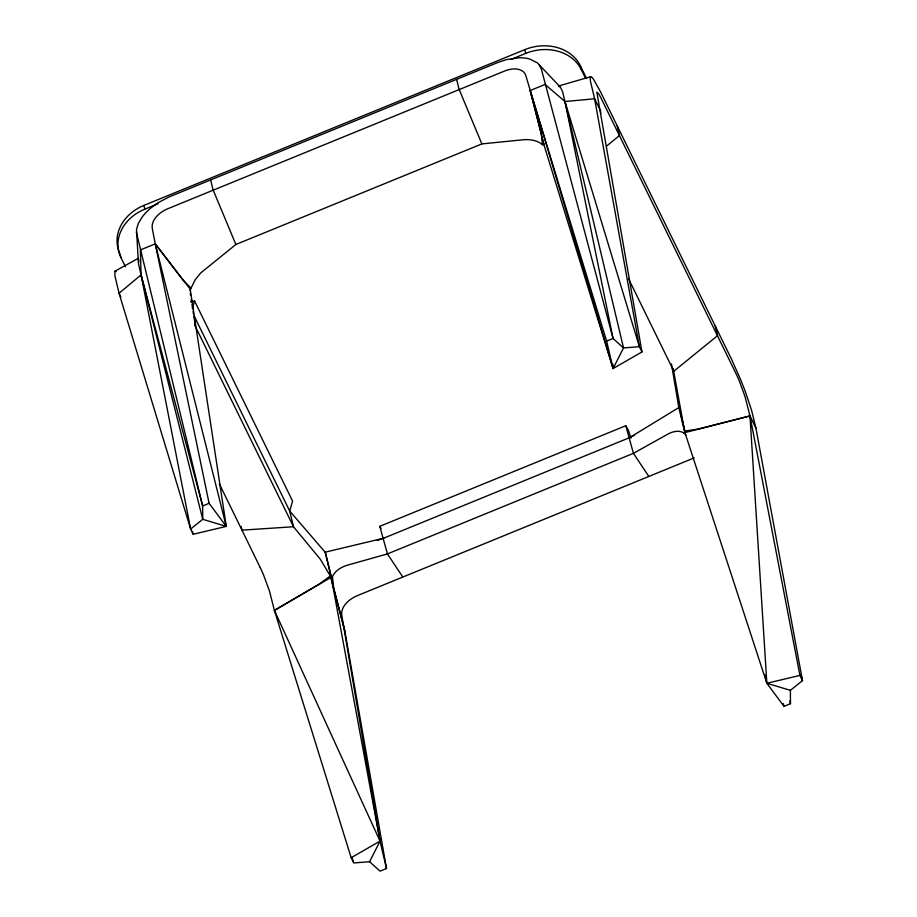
<?xml version="1.0" encoding="UTF-8"?>
<svg xmlns="http://www.w3.org/2000/svg" width="917" height="917" viewBox="0 0 917 917"><rect width="100%" height="100%" fill="white"/><g stroke="black" fill="none" stroke-linecap="round" stroke-linejoin="round"><path stroke-width="1.38" d="M678.832 407.584L684.781 432.194L766.853 683.268L784.024 706.354L790.477 703.706L790.385 690.341L802.49 680.643L799.922 675.405L749.98 415.928L744.971 396.408L739.194 380.693A18.661 1.891 67.8 0 0 735.847 373.276L601.495 98.99A18.661 1.891 67.8 0 0 598.721 93.901L596.841 92.078L641.969 351.956L613.083 368.531L525.831 75.618C524.249 70.116 517.738 68.385 512.66 69.016A18.661 10.293 -26.1 0 0 504.694 70.987L167.559 208.847A18.661 10.293 -26.1 0 0 160.166 213.157C155.603 216.733 151.282 222.235 152.268 228.379L155.26 243.853L190.197 289.096L226.27 526.392L202.737 519.309L141.08 274.882L138.49 263.947L138.88 259.82M138.387 262.824L136.507 229.479L138.261 223.633L141.86 217.501A43.557 24.025 -26.1 0 1 150.216 208.503L157.288 203.161L169.141 196.903L498.149 62.356L506.436 59.605L518.77 57.794A43.557 24.025 -26.1 0 1 529.579 58.94L537.454 62.918L560.539 87.379L562.602 91.769L623.526 347.944L613.083 368.531L543.85 144.473L530.198 90.531L545.076 84.444L564.975 101.535L639.39 346.695L641.969 351.956M189.991 290.288L195.229 279.651L200.857 272.83L235.864 244.495L481.861 143.9L523.194 139.762C529.888 139.166 537.247 140.221 542.509 144.726L543.85 144.473L543.185 141.734M192.387 308.41L194.564 300.971L190.633 301.704M260.279 567.749A18.661 1.891 67.8 0 1 263.626 575.165L269.415 590.892L274.412 610.401L351.154 857.704L353.733 862.954L369.597 861.716L380.062 871.15L386.493 868.525L344.781 630.758L333.708 587.957L332.47 576.564C335.244 570.454 341.594 566.878 347.795 565.067L387.433 553.925L633.429 453.33L667.484 434.337C672.986 431.116 681.251 429.282 685.939 434.899M369.597 861.716L380.039 841.13L341.789 615.284C340.803 609.14 345.124 603.638 349.686 600.062A18.661 10.293 -26.1 0 1 357.08 595.752L694.215 457.892M138.49 258.204L114.934 271.203L114.889 275.799L119.061 293.257L190.633 529.017L193.2 534.256L226.27 526.392L155.26 243.853L140.381 249.94L141.08 274.882L190.633 529.017L202.737 519.309L202.646 505.955L136.346 232.184M800.885 675.164L802.49 680.643L755.906 428.033L751.539 410.174L745.521 392.155A43.557 4.413 67.8 0 0 740.477 379.294L731.743 359.682L600.624 92.009L593.597 79.435A43.557 4.413 67.8 0 0 591.007 76.719L590.193 77.2L590.456 81.315L594.629 98.784L639.39 346.695L623.526 347.944L613.06 338.511L541.385 69.188L539.242 64.786M196.089 327.896L293.497 526.748L320.251 559.141L330.338 575.956L319.597 583.865L274.412 610.401L380.039 841.13L386.493 868.525M606.412 146.204L619.525 135.533L617.164 125.778M683.681 432.939L749.98 415.928L755.906 428.033M351.154 857.704L380.039 841.13L331.129 576.816L325.168 552.206M119.565 252.84A43.088 35.683 -13.6 0 1 143.923 205.397L524.822 49.633A43.088 35.683 -13.6 0 1 580.312 65.692L586.605 78.553M125.377 266.664L120.964 257.666A43.088 35.683 -13.6 0 1 144.829 209.156L158.056 203.746M511.182 59.341L525.728 53.392A43.088 35.683 -13.6 0 1 581.218 69.451L585.619 78.449M226.27 526.392L209.099 503.307L202.646 505.955L141.08 274.882L119.061 293.257L120.849 296.89M612.877 364.255L613.083 368.531L606.63 341.135L613.06 338.511L564.975 101.535L594.629 98.784L600.566 110.888L600.704 113.742M402.529 576.598L387.433 553.925L379.787 526.324L625.784 425.729L628.374 430.222L630.942 438.143M377.323 540.537L383.948 537.832M630.472 437.019L634.449 435.392M558.717 85.98L590.502 76.73M324.813 552.286L383.638 538.21L629.635 437.615L679.13 407.389L679.795 410.128M799.922 675.405L766.853 683.268L764.95 674.923M332.47 576.564L274.412 610.401L275.604 612.82M673.204 368.588L684.598 431.082L698.215 429.041L749.98 415.928L766.853 683.268L790.385 690.341M114.934 271.203L115.439 271.191A43.557 4.413 67.8 0 1 116.127 271.65M191.286 288.351L182.827 279.914L155.26 243.853L209.099 503.307M330.338 575.956L344.781 630.758M648.514 476.003L633.429 453.33L625.784 425.729M379.787 526.324L381.082 528.57M628.592 278.837L673.835 371.213L717.564 335.668L715.203 325.913M194.564 300.971L292.592 501.106L289.692 511.033L293.497 526.748L241.996 530.152L219.369 483.958M194.175 316.033L289.692 511.033L325.397 552.458L331.014 575.693M260.279 567.749L241.996 530.152L241.114 526.484M481.861 143.9L459.004 89.087L456.632 79.332M235.864 244.495L213.008 189.693L210.646 179.927M606.63 341.135L530.198 90.531L541.259 133.343L542.509 144.726M352.059 857.498L353.309 861.59M192.387 531.505L193.2 534.256M783.244 703.591L784.024 706.354M680.46 412.856L685.091 431.987M580.312 65.692L581.218 69.451M524.822 49.633L525.728 53.392M542.302 138.765L543.632 144.233M194.828 323.988L195.459 326.612L193.968 316.995M143.923 205.397L144.829 209.156M120.058 253.906L120.964 257.666M789.869 700.909L790.477 703.706M671.462 363.946L678.878 407.905M684.598 431.082L684.781 432.194M191.183 299.148L191.619 301.899M192.043 304.639L192.685 308.765M193.109 311.505L193.533 314.256M190.576 295.182L190.278 293.062M559.416 86.565L558.74 86.358A29.745 9.388 -74.2 0 1 559.416 86.565"/></g></svg>
